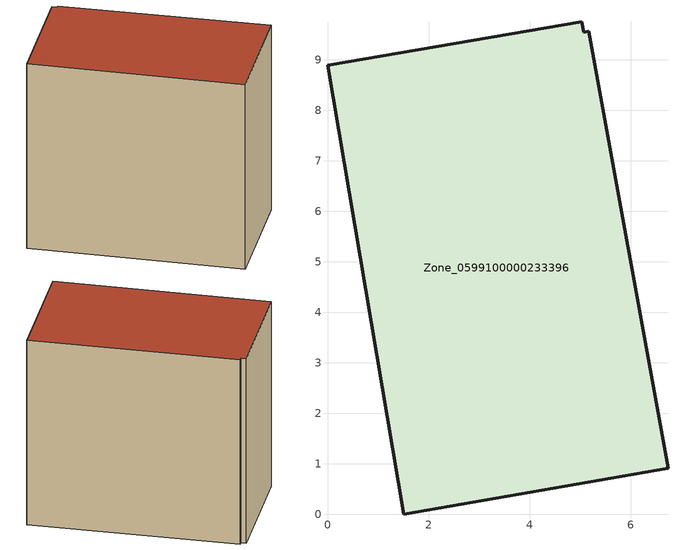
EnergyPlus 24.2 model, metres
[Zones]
Zone_0599100000233396
 floor ground (C_G): 1.51,0 0,8.88 5.03,9.75 5.07,9.55 5.17,9.56 6.74,0.91 z0
 wall outside (C_F): 1.51,0 6.74,0.91 5.17,9.56 5.07,9.55 5.03,9.75 0,8.88 1.51,0 z0:8.42
 roof outside (C_R): 0,8.88 1.51,0 6.74,0.91 5.17,9.56 5.07,9.55 5.03,9.75 z8.42
[BUILDING]
Pand.0599100000233396: North Axis=0; Terrain=City; Loads Convergence Tolerance Value=0.04; Temperature Convergence Tolerance Value=0.4; Solar Distribution=FullExterior; Maximum Number of Warmup Days=25; Minimum Number of Warmup Days=1
[Site:Location]
Rotterdam.The.Hague.AP_ZH_NLD Design_Conditions: Latitude=51.96; Longitude=4.45; Time Zone=1; Elevation=-4.5
[SITE:GROUNDTEMPERATURE:BUILDINGSURFACE]
18, 18, 18, 18, 18, 18, 18, 18, 18, 18, 18, 18
[MATERIAL] Thermal Absorptance=0.9; Solar Absorptance=0.7; Visible Absorptance=0.7
Name | Roughness | Thickness | Conductivity | Density | Specific Heat
G.TI.1975-1991 | MediumSmooth | 0.15 | 0.288461 | 540 | 1210
F.TI.1975-1991 | Rough | 0.3 | 0.230769 | 1920 | 840
R.TI.1975-1991 | MediumRough | 0.2 | 0.153846 | 1500 | 1000
[CONSTRUCTION]
C_G: G.TI.1975-1991
C_F: F.TI.1975-1991
C_R: R.TI.1975-1991
[ZONE]
Zone_0599100000233396: Type=1; Multiplier=1; Ceiling Height=Autocalculate; Volume=Autocalculate; Floor Area=autocalculate; Part of Total Floor Area=Yes
[ZONEINFILTRATION:DESIGNFLOWRATE]
Infil_Zone_0599100000233396: Zone or ZoneList or Space or SpaceList=Zone_0599100000233396; Schedule=AlwaysOn; Design Flow Rate Calculation Method=Flow/Area; Flow Rate per Floor Area=0.003; Constant Term Coefficient=1; Temperature Term Coefficient=0; Velocity Term Coefficient=0; Velocity Squared Term Coefficient=0
[HVACTEMPLATE:ZONE:IDEALLOADSAIRSYSTEM]
Zone_0599100000233396: Maximum Heating Supply Air Temperature=50; Minimum Cooling Supply Air Temperature=13; Maximum Heating Supply Air Humidity Ratio=0.0156; Minimum Cooling Supply Air Humidity Ratio=0.0077; Heating Limit=NoLimit; Cooling Limit=NoLimit; Dehumidification Control Type=ConstantSensibleHeatRatio; Cooling Sensible Heat Ratio=0.7; Dehumidification Setpoint=60; Humidification Control Type=None; Humidification Setpoint=30; Outdoor Air Method=None; Outdoor Air Flow Rate per Person=0.00944; Outdoor Air Flow Rate per Zone Floor Area=0; Outdoor Air Flow Rate per Zone=0; Demand Controlled Ventilation Type=None; Outdoor Air Economizer Type=NoEconomizer; Heat Recovery Type=None; Sensible Heat Recovery Effectiveness=0.7; Latent Heat Recovery Effectiveness=0.65
[ZONECONTROL:THERMOSTAT]
ThermostatControl_Zone_0599100000233396: Zone or ZoneList=Zone_0599100000233396; Control Type Schedule=DualSetpointControlType; Control 1=Thermostat_Zone_0599100000233396; Temperature Difference Between Cutout And Setpoint=0
[THERMOSTATSETPOINT:DUALSETPOINT]
Thermostat_Zone_0599100000233396: Heating Setpoint Temperature Schedule=HeatingSetpoint_Zone_0599100000233396; Cooling Setpoint Temperature Schedule=CoolingSetpoint_Zone_0599100000233396
[SCHEDULE:COMPACT]
HeatingSetpoint_Zone_0599100000233396: Through: 12/31, For: AllDays, Until: 24:00, 21
CoolingSetpoint_Zone_0599100000233396: Through: 12/31, For: AllDays, Until: 24:00, 24
DualSetpointControlType: Through: 12/31, For: AllDays, Until: 24:00, 4
AlwaysOn: Through: 12/31, For: AllDays, Until: 24:00, 1
